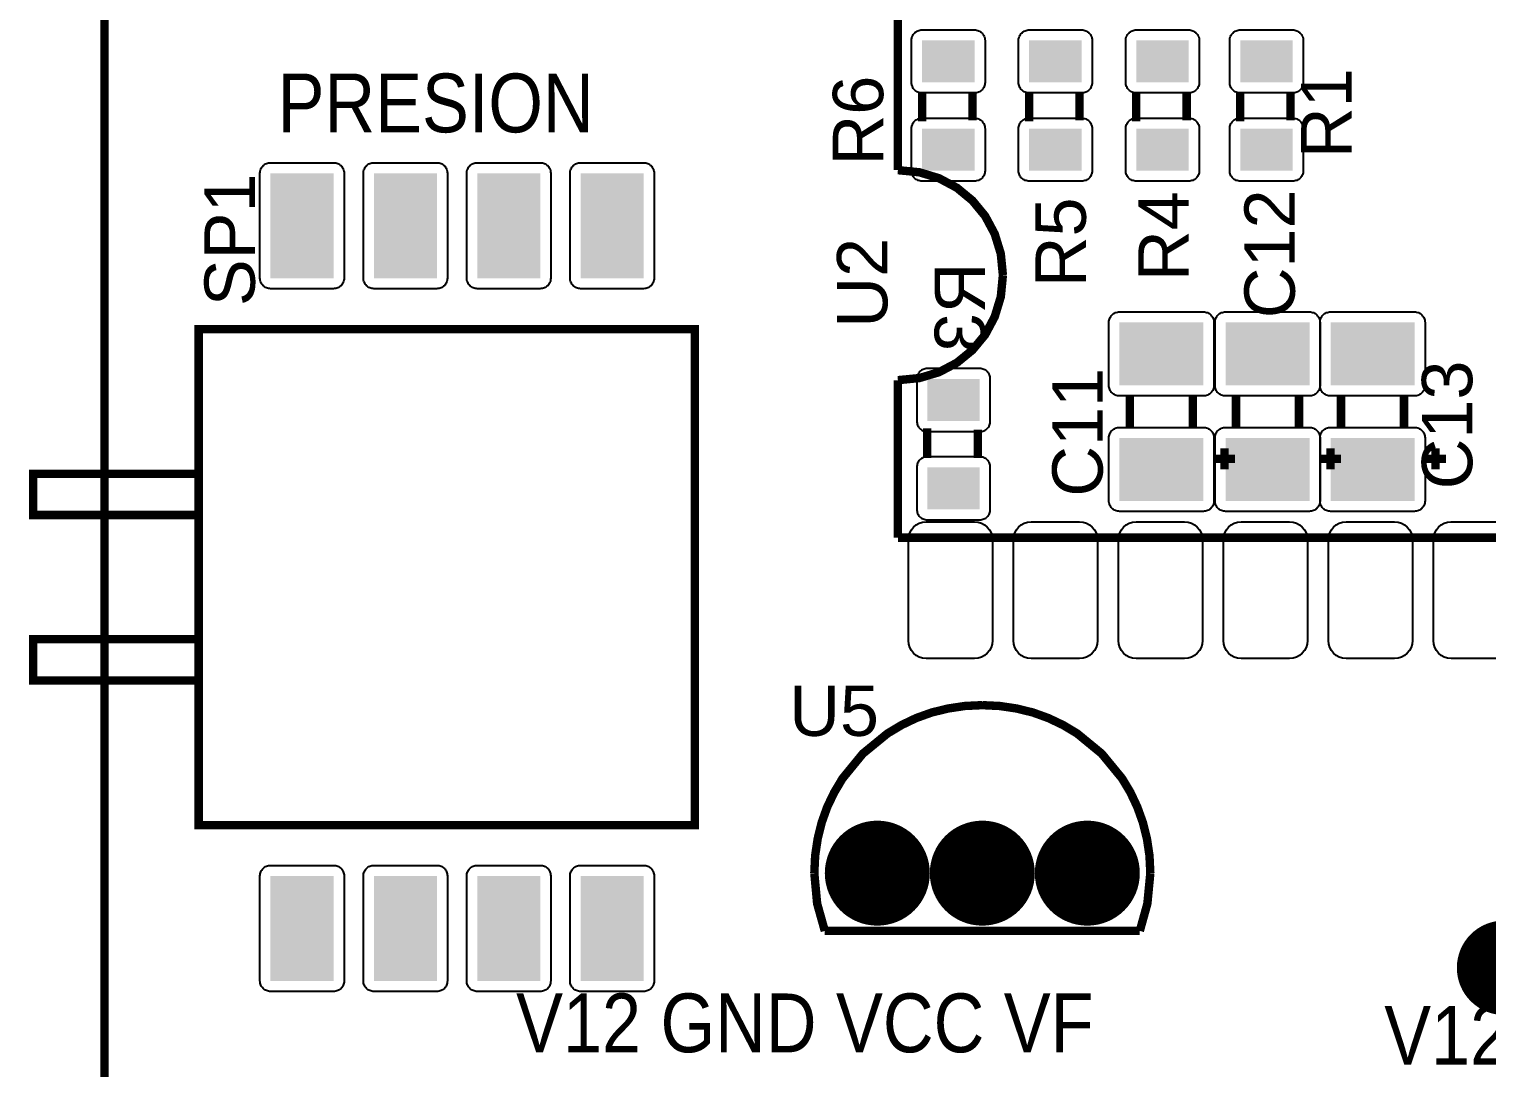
# Model space of a CAD drawing. Header units: inches. Extents: x 15 to 148, y 10 to 111.
# Drawn here: x 128.314 to 130.984, y 98.278 to 100.181 of the extents above; entities that cross this region are included whole.
import ezdxf

# ---------------------------------------------------------------- set-up
doc = ezdxf.new("R2010")
doc.units = ezdxf.units.IN
doc.header["$MEASUREMENT"] = 0
doc.layers.add('BLK_12AWG', color=7, linetype='Continuous')

# ---------------------------------------------------------------- blocks, each defined once
blk = doc.blocks.new('RPAD')
blk.add_trace([(-0.5, -0.5), (-0.5, 0.5), (0.5, -0.5), (0.5, 0.5)])
blk = doc.blocks.new('EPAD')
at = {"const_width": 0.5}
blk.add_lwpolyline([(-0.25, 0, 1), (0.25, 0, 1)], format="xyb", close=True, dxfattribs=at)
blk = doc.blocks.new('CEGHHMI')
at = {"const_width": 0.008}
for points in [[(116.8256, 102.1279), (124.6606, 102.1279), (124.6606, 106.2617), (116.8256, 106.2617), (116.8256, 102.1279)], [(116.8256, 102.1279), (124.6606, 102.1279), (124.6606, 106.2617), (116.8256, 106.2617), (116.8256, 102.1279)], [(116.8256, 102.1279), (124.6606, 102.1279), (124.6606, 106.2617), (116.8256, 106.2617), (116.8256, 102.1279)], [(117.5811, 103.653), (117.5811, 103.803)], [(117.5811, 103.653), (117.5811, 103.803)], [(117.5811, 103.653), (117.5811, 103.803)], [(117.6041, 103.7275), (117.6041, 103.6995)], [(117.6041, 103.7275), (117.6041, 103.6995)], [(117.6041, 103.7275), (117.6041, 103.6995)], [(117.6521, 103.7275), (117.6521, 103.7005)], [(117.6521, 103.7275), (117.6521, 103.7005)], [(117.6521, 103.7275), (117.6521, 103.7005)], [(117.7061, 103.7275), (117.7061, 103.6995)], [(117.7061, 103.7275), (117.7061, 103.6995)], [(117.7061, 103.7275), (117.7061, 103.6995)], [(117.7541, 103.7275), (117.7541, 103.7005)], [(117.7541, 103.7275), (117.7541, 103.7005)], [(117.7541, 103.7275), (117.7541, 103.7005)], [(117.8081, 103.7275), (117.8081, 103.6995)], [(117.8081, 103.7275), (117.8081, 103.6995)], [(117.8081, 103.7275), (117.8081, 103.6995)], [(117.8561, 103.7275), (117.8561, 103.7005)], [(117.8561, 103.7275), (117.8561, 103.7005)], [(117.8561, 103.7275), (117.8561, 103.7005)], [(117.9071, 103.7275), (117.9071, 103.6995)], [(117.9071, 103.7275), (117.9071, 103.6995)], [(117.9071, 103.7275), (117.9071, 103.6995)], [(117.9551, 103.7275), (117.9551, 103.7005)], [(117.9551, 103.7275), (117.9551, 103.7005)], [(117.9551, 103.7275), (117.9551, 103.7005)], [(117.6811, 103.553), (117.6791, 103.5734), (117.6733, 103.5923), (117.6642, 103.6093), (117.6521, 103.624), (117.6373, 103.6362), (117.6203, 103.6453), (117.6015, 103.651), (117.5811, 103.653)], [(117.6811, 103.553), (117.6791, 103.5734), (117.6733, 103.5923), (117.6642, 103.6093), (117.6521, 103.624), (117.6373, 103.6362), (117.6203, 103.6453), (117.6015, 103.651), (117.5811, 103.653)], [(117.6811, 103.553), (117.6791, 103.5734), (117.6733, 103.5923), (117.6642, 103.6093), (117.6521, 103.624), (117.6373, 103.6362), (117.6203, 103.6453), (117.6015, 103.651), (117.5811, 103.653)], [(117.6811, 103.553), (117.6791, 103.5324), (117.6733, 103.5134), (117.6642, 103.4963), (117.6521, 103.4817), (117.6373, 103.4696), (117.6203, 103.4606), (117.6015, 103.455), (117.5811, 103.453)], [(117.6811, 103.553), (117.6791, 103.5324), (117.6733, 103.5134), (117.6642, 103.4963), (117.6521, 103.4817), (117.6373, 103.4696), (117.6203, 103.4606), (117.6015, 103.455), (117.5811, 103.453)], [(117.6811, 103.553), (117.6791, 103.5324), (117.6733, 103.5134), (117.6642, 103.4963), (117.6521, 103.4817), (117.6373, 103.4696), (117.6203, 103.4606), (117.6015, 103.455), (117.5811, 103.453)], [(116.9152, 103.0293), (117.3877, 103.0293), (117.3877, 103.5017), (116.9152, 103.5017), (116.9152, 103.0293)], [(116.9152, 103.0293), (117.3877, 103.0293), (117.3877, 103.5017), (116.9152, 103.5017), (116.9152, 103.0293)], [(116.9152, 103.0293), (117.3877, 103.0293), (117.3877, 103.5017), (116.9152, 103.5017), (116.9152, 103.0293)], [(117.5811, 103.303), (117.5811, 103.453)], [(117.5811, 103.303), (117.5811, 103.453)], [(117.5811, 103.303), (117.5811, 103.453)], [(117.8021, 103.438), (117.8021, 103.408)], [(117.8021, 103.438), (117.8021, 103.408)], [(117.8021, 103.438), (117.8021, 103.408)], [(117.8621, 103.438), (117.8621, 103.408)], [(117.8621, 103.438), (117.8621, 103.408)], [(117.8621, 103.438), (117.8621, 103.408)], [(117.9031, 103.438), (117.9031, 103.408)], [(117.9031, 103.438), (117.9031, 103.408)], [(117.9031, 103.438), (117.9031, 103.408)], [(117.9631, 103.438), (117.9631, 103.408)], [(117.9631, 103.438), (117.9631, 103.408)], [(117.9631, 103.438), (117.9631, 103.408)], [(118.0031, 103.438), (118.0031, 103.408)], [(118.0031, 103.438), (118.0031, 103.408)], [(118.0031, 103.438), (118.0031, 103.408)], [(118.0631, 103.438), (118.0631, 103.408)], [(118.0631, 103.438), (118.0631, 103.408)], [(118.0631, 103.438), (118.0631, 103.408)], [(117.6091, 103.379), (117.6091, 103.407)], [(117.6091, 103.379), (117.6091, 103.407)], [(117.6091, 103.379), (117.6091, 103.407)], [(117.6571, 103.379), (117.6571, 103.406)], [(117.6571, 103.379), (117.6571, 103.406)], [(117.6571, 103.379), (117.6571, 103.406)], [(117.9021, 103.378), (117.8821, 103.378)], [(117.9021, 103.378), (117.8821, 103.378)], [(117.9021, 103.378), (117.8821, 103.378)], [(117.8921, 103.388), (117.8921, 103.368)], [(117.8921, 103.388), (117.8921, 103.368)], [(117.8921, 103.388), (117.8921, 103.368)], [(118.0031, 103.378), (117.9831, 103.378)], [(118.0031, 103.378), (117.9831, 103.378)], [(118.0031, 103.378), (117.9831, 103.378)], [(117.9931, 103.388), (117.9931, 103.368)], [(117.9931, 103.388), (117.9931, 103.368)], [(117.9931, 103.388), (117.9931, 103.368)], [(118.1031, 103.378), (118.0831, 103.378)], [(118.1031, 103.378), (118.0831, 103.378)], [(118.1031, 103.378), (118.0831, 103.378)], [(118.0931, 103.388), (118.0931, 103.368)], [(118.0931, 103.388), (118.0931, 103.368)], [(118.0931, 103.388), (118.0931, 103.368)], [(116.7577, 103.3246), (116.9152, 103.3246), (116.9152, 103.3639), (116.7577, 103.3639), (116.7577, 103.3246)], [(116.7577, 103.3246), (116.9152, 103.3246), (116.9152, 103.3639), (116.7577, 103.3639), (116.7577, 103.3246)], [(116.7577, 103.3246), (116.9152, 103.3246), (116.9152, 103.3639), (116.7577, 103.3639), (116.7577, 103.3246)], [(117.5811, 103.303), (119.5811, 103.303)], [(117.5811, 103.303), (119.5811, 103.303)], [(117.5811, 103.303), (119.5811, 103.303)], [(116.7577, 103.1671), (116.9152, 103.1671), (116.9152, 103.2064), (116.7577, 103.2064), (116.7577, 103.1671)], [(116.7577, 103.1671), (116.9152, 103.1671), (116.9152, 103.2064), (116.7577, 103.2064), (116.7577, 103.1671)], [(116.7577, 103.1671), (116.9152, 103.1671), (116.9152, 103.2064), (116.7577, 103.2064), (116.7577, 103.1671)], [(117.5015, 102.9835), (117.5023, 103.0002), (117.5047, 103.0162), (117.5085, 103.0317), (117.5138, 103.0465), (117.5205, 103.0605), (117.5284, 103.0737), (117.5477, 103.0973), (117.5713, 103.1166), (117.5845, 103.1245), (117.5985, 103.1312), (117.6133, 103.1365), (117.6288, 103.1403), (117.6448, 103.1427), (117.6615, 103.1435)], [(117.5015, 102.9835), (117.5023, 103.0002), (117.5047, 103.0162), (117.5085, 103.0317), (117.5138, 103.0465), (117.5205, 103.0605), (117.5284, 103.0737), (117.5477, 103.0973), (117.5713, 103.1166), (117.5845, 103.1245), (117.5985, 103.1312), (117.6133, 103.1365), (117.6288, 103.1403), (117.6448, 103.1427), (117.6615, 103.1435)], [(117.5015, 102.9835), (117.5023, 103.0002), (117.5047, 103.0162), (117.5085, 103.0317), (117.5138, 103.0465), (117.5205, 103.0605), (117.5284, 103.0737), (117.5477, 103.0973), (117.5713, 103.1166), (117.5845, 103.1245), (117.5985, 103.1312), (117.6133, 103.1365), (117.6288, 103.1403), (117.6448, 103.1427), (117.6615, 103.1435)], [(117.8215, 102.9835), (117.8207, 103.0002), (117.8183, 103.0162), (117.8144, 103.0317), (117.8091, 103.0465), (117.8025, 103.0605), (117.7946, 103.0737), (117.7752, 103.0973), (117.7517, 103.1166), (117.7385, 103.1245), (117.7244, 103.1312), (117.7097, 103.1365), (117.6942, 103.1403), (117.6781, 103.1427), (117.6615, 103.1435)], [(117.8215, 102.9835), (117.8207, 103.0002), (117.8183, 103.0162), (117.8144, 103.0317), (117.8091, 103.0465), (117.8025, 103.0605), (117.7946, 103.0737), (117.7752, 103.0973), (117.7517, 103.1166), (117.7385, 103.1245), (117.7244, 103.1312), (117.7097, 103.1365), (117.6942, 103.1403), (117.6781, 103.1427), (117.6615, 103.1435)], [(117.8215, 102.9835), (117.8207, 103.0002), (117.8183, 103.0162), (117.8144, 103.0317), (117.8091, 103.0465), (117.8025, 103.0605), (117.7946, 103.0737), (117.7752, 103.0973), (117.7517, 103.1166), (117.7385, 103.1245), (117.7244, 103.1312), (117.7097, 103.1365), (117.6942, 103.1403), (117.6781, 103.1427), (117.6615, 103.1435)], [(117.5015, 102.9835), (117.5042, 102.9545), (117.5115, 102.9285)], [(117.5015, 102.9835), (117.5042, 102.9545), (117.5115, 102.9285)], [(117.5015, 102.9835), (117.5042, 102.9545), (117.5115, 102.9285)], [(117.8215, 102.9835), (117.8187, 102.9545), (117.8115, 102.9285)], [(117.8215, 102.9835), (117.8187, 102.9545), (117.8115, 102.9285)], [(117.8215, 102.9835), (117.8187, 102.9545), (117.8115, 102.9285)], [(117.5115, 102.9285), (117.8115, 102.9285)], [(117.5115, 102.9285), (117.8115, 102.9285)], [(117.5115, 102.9285), (117.8115, 102.9285)]]:
    blk.add_lwpolyline(points, dxfattribs=at)
for points in [[(117.6641, 103.7765), (117.6641, 103.7365), (117.664, 103.7355), (117.6639, 103.7345), (117.6637, 103.7335), (117.6633, 103.7326), (117.6629, 103.7317), (117.6624, 103.7309), (117.6618, 103.7301), (117.6612, 103.7294), (117.6605, 103.7288), (117.6597, 103.7282), (117.6589, 103.7277), (117.658, 103.7273), (117.6571, 103.727), (117.6561, 103.7267), (117.6551, 103.7266), (117.6541, 103.7265), (117.6041, 103.7265), (117.6031, 103.7266), (117.6021, 103.7267), (117.6011, 103.727), (117.6002, 103.7273), (117.5993, 103.7277), (117.5985, 103.7282), (117.5977, 103.7288), (117.597, 103.7294), (117.5963, 103.7301), (117.5958, 103.7309), (117.5953, 103.7317), (117.5949, 103.7326), (117.5945, 103.7335), (117.5943, 103.7345), (117.5941, 103.7355), (117.5941, 103.7365), (117.5941, 103.7765), (117.5941, 103.7776), (117.5943, 103.7786), (117.5945, 103.7795), (117.5949, 103.7805), (117.5953, 103.7813), (117.5958, 103.7822), (117.5963, 103.7829), (117.597, 103.7836), (117.5977, 103.7843), (117.5985, 103.7849), (117.5993, 103.7853), (117.6002, 103.7858), (117.6011, 103.7861), (117.6021, 103.7863), (117.6031, 103.7865), (117.6041, 103.7865), (117.6541, 103.7865), (117.6551, 103.7865), (117.6561, 103.7863), (117.6571, 103.7861), (117.658, 103.7858), (117.6589, 103.7853), (117.6597, 103.7849), (117.6605, 103.7843), (117.6612, 103.7836), (117.6618, 103.7829), (117.6624, 103.7822), (117.6629, 103.7813), (117.6633, 103.7805), (117.6637, 103.7795), (117.6639, 103.7786), (117.664, 103.7776), (117.6641, 103.7765)], [(117.7661, 103.7765), (117.7661, 103.7365), (117.766, 103.7355), (117.7659, 103.7345), (117.7657, 103.7335), (117.7653, 103.7326), (117.7649, 103.7317), (117.7644, 103.7309), (117.7638, 103.7301), (117.7632, 103.7294), (117.7625, 103.7288), (117.7617, 103.7282), (117.7609, 103.7277), (117.76, 103.7273), (117.7591, 103.727), (117.7581, 103.7267), (117.7571, 103.7266), (117.7561, 103.7265), (117.7061, 103.7265), (117.7051, 103.7266), (117.7041, 103.7267), (117.7031, 103.727), (117.7022, 103.7273), (117.7013, 103.7277), (117.7005, 103.7282), (117.6997, 103.7288), (117.699, 103.7294), (117.6983, 103.7301), (117.6978, 103.7309), (117.6973, 103.7317), (117.6969, 103.7326), (117.6965, 103.7335), (117.6963, 103.7345), (117.6961, 103.7355), (117.6961, 103.7365), (117.6961, 103.7765), (117.6961, 103.7776), (117.6963, 103.7786), (117.6965, 103.7795), (117.6969, 103.7805), (117.6973, 103.7813), (117.6978, 103.7822), (117.6983, 103.7829), (117.699, 103.7836), (117.6997, 103.7843), (117.7005, 103.7849), (117.7013, 103.7853), (117.7022, 103.7858), (117.7031, 103.7861), (117.7041, 103.7863), (117.7051, 103.7865), (117.7061, 103.7865), (117.7561, 103.7865), (117.7571, 103.7865), (117.7581, 103.7863), (117.7591, 103.7861), (117.76, 103.7858), (117.7609, 103.7853), (117.7617, 103.7849), (117.7625, 103.7843), (117.7632, 103.7836), (117.7638, 103.7829), (117.7644, 103.7822), (117.7649, 103.7813), (117.7653, 103.7805), (117.7657, 103.7795), (117.7659, 103.7786), (117.766, 103.7776), (117.7661, 103.7765)], [(117.8681, 103.7765), (117.8681, 103.7365), (117.868, 103.7355), (117.8679, 103.7345), (117.8677, 103.7335), (117.8673, 103.7326), (117.8669, 103.7317), (117.8664, 103.7309), (117.8658, 103.7301), (117.8652, 103.7294), (117.8645, 103.7288), (117.8637, 103.7282), (117.8629, 103.7277), (117.862, 103.7273), (117.8611, 103.727), (117.8601, 103.7267), (117.8591, 103.7266), (117.8581, 103.7265), (117.8081, 103.7265), (117.8071, 103.7266), (117.8061, 103.7267), (117.8051, 103.727), (117.8042, 103.7273), (117.8033, 103.7277), (117.8025, 103.7282), (117.8017, 103.7288), (117.801, 103.7294), (117.8003, 103.7301), (117.7998, 103.7309), (117.7993, 103.7317), (117.7989, 103.7326), (117.7985, 103.7335), (117.7983, 103.7345), (117.7981, 103.7355), (117.7981, 103.7365), (117.7981, 103.7765), (117.7981, 103.7776), (117.7983, 103.7786), (117.7985, 103.7795), (117.7989, 103.7805), (117.7993, 103.7813), (117.7998, 103.7822), (117.8003, 103.7829), (117.801, 103.7836), (117.8017, 103.7843), (117.8025, 103.7849), (117.8033, 103.7853), (117.8042, 103.7858), (117.8051, 103.7861), (117.8061, 103.7863), (117.8071, 103.7865), (117.8081, 103.7865), (117.8581, 103.7865), (117.8591, 103.7865), (117.8601, 103.7863), (117.8611, 103.7861), (117.862, 103.7858), (117.8629, 103.7853), (117.8637, 103.7849), (117.8645, 103.7843), (117.8652, 103.7836), (117.8658, 103.7829), (117.8664, 103.7822), (117.8669, 103.7813), (117.8673, 103.7805), (117.8677, 103.7795), (117.8679, 103.7786), (117.868, 103.7776), (117.8681, 103.7765)], [(117.9671, 103.7765), (117.9671, 103.7365), (117.967, 103.7355), (117.9669, 103.7345), (117.9667, 103.7335), (117.9663, 103.7326), (117.9659, 103.7317), (117.9654, 103.7309), (117.9648, 103.7301), (117.9642, 103.7294), (117.9635, 103.7288), (117.9627, 103.7282), (117.9619, 103.7277), (117.961, 103.7273), (117.9601, 103.727), (117.9591, 103.7267), (117.9581, 103.7266), (117.9571, 103.7265), (117.9071, 103.7265), (117.9061, 103.7266), (117.9051, 103.7267), (117.9041, 103.727), (117.9032, 103.7273), (117.9023, 103.7277), (117.9015, 103.7282), (117.9007, 103.7288), (117.9, 103.7294), (117.8993, 103.7301), (117.8988, 103.7309), (117.8983, 103.7317), (117.8979, 103.7326), (117.8975, 103.7335), (117.8973, 103.7345), (117.8971, 103.7355), (117.8971, 103.7365), (117.8971, 103.7765), (117.8971, 103.7776), (117.8973, 103.7786), (117.8975, 103.7795), (117.8979, 103.7805), (117.8983, 103.7813), (117.8988, 103.7822), (117.8993, 103.7829), (117.9, 103.7836), (117.9007, 103.7843), (117.9015, 103.7849), (117.9023, 103.7853), (117.9032, 103.7858), (117.9041, 103.7861), (117.9051, 103.7863), (117.9061, 103.7865), (117.9071, 103.7865), (117.9571, 103.7865), (117.9581, 103.7865), (117.9591, 103.7863), (117.9601, 103.7861), (117.961, 103.7858), (117.9619, 103.7853), (117.9627, 103.7849), (117.9635, 103.7843), (117.9642, 103.7836), (117.9648, 103.7829), (117.9654, 103.7822), (117.9659, 103.7813), (117.9663, 103.7805), (117.9667, 103.7795), (117.9669, 103.7786), (117.967, 103.7776), (117.9671, 103.7765)], [(117.6641, 103.6925), (117.6641, 103.6525), (117.664, 103.6515), (117.6639, 103.6505), (117.6637, 103.6495), (117.6633, 103.6486), (117.6629, 103.6477), (117.6624, 103.6469), (117.6618, 103.6461), (117.6612, 103.6454), (117.6605, 103.6448), (117.6597, 103.6442), (117.6589, 103.6437), (117.658, 103.6433), (117.6571, 103.643), (117.6561, 103.6427), (117.6551, 103.6426), (117.6541, 103.6425), (117.6041, 103.6425), (117.6031, 103.6426), (117.6021, 103.6427), (117.6011, 103.643), (117.6002, 103.6433), (117.5993, 103.6437), (117.5985, 103.6442), (117.5977, 103.6448), (117.597, 103.6454), (117.5963, 103.6461), (117.5958, 103.6469), (117.5953, 103.6477), (117.5949, 103.6486), (117.5945, 103.6495), (117.5943, 103.6505), (117.5941, 103.6515), (117.5941, 103.6525), (117.5941, 103.6925), (117.5941, 103.6936), (117.5943, 103.6946), (117.5945, 103.6955), (117.5949, 103.6965), (117.5953, 103.6973), (117.5958, 103.6982), (117.5963, 103.6989), (117.597, 103.6996), (117.5977, 103.7003), (117.5985, 103.7009), (117.5993, 103.7013), (117.6002, 103.7018), (117.6011, 103.7021), (117.6021, 103.7023), (117.6031, 103.7025), (117.6041, 103.7025), (117.6541, 103.7025), (117.6551, 103.7025), (117.6561, 103.7023), (117.6571, 103.7021), (117.658, 103.7018), (117.6589, 103.7013), (117.6597, 103.7009), (117.6605, 103.7003), (117.6612, 103.6996), (117.6618, 103.6989), (117.6624, 103.6982), (117.6629, 103.6973), (117.6633, 103.6965), (117.6637, 103.6955), (117.6639, 103.6946), (117.664, 103.6936), (117.6641, 103.6925)], [(117.7661, 103.6925), (117.7661, 103.6525), (117.766, 103.6515), (117.7659, 103.6505), (117.7657, 103.6495), (117.7653, 103.6486), (117.7649, 103.6477), (117.7644, 103.6469), (117.7638, 103.6461), (117.7632, 103.6454), (117.7625, 103.6448), (117.7617, 103.6442), (117.7609, 103.6437), (117.76, 103.6433), (117.7591, 103.643), (117.7581, 103.6427), (117.7571, 103.6426), (117.7561, 103.6425), (117.7061, 103.6425), (117.7051, 103.6426), (117.7041, 103.6427), (117.7031, 103.643), (117.7022, 103.6433), (117.7013, 103.6437), (117.7005, 103.6442), (117.6997, 103.6448), (117.699, 103.6454), (117.6983, 103.6461), (117.6978, 103.6469), (117.6973, 103.6477), (117.6969, 103.6486), (117.6965, 103.6495), (117.6963, 103.6505), (117.6961, 103.6515), (117.6961, 103.6525), (117.6961, 103.6925), (117.6961, 103.6936), (117.6963, 103.6946), (117.6965, 103.6955), (117.6969, 103.6965), (117.6973, 103.6973), (117.6978, 103.6982), (117.6983, 103.6989), (117.699, 103.6996), (117.6997, 103.7003), (117.7005, 103.7009), (117.7013, 103.7013), (117.7022, 103.7018), (117.7031, 103.7021), (117.7041, 103.7023), (117.7051, 103.7025), (117.7061, 103.7025), (117.7561, 103.7025), (117.7571, 103.7025), (117.7581, 103.7023), (117.7591, 103.7021), (117.76, 103.7018), (117.7609, 103.7013), (117.7617, 103.7009), (117.7625, 103.7003), (117.7632, 103.6996), (117.7638, 103.6989), (117.7644, 103.6982), (117.7649, 103.6973), (117.7653, 103.6965), (117.7657, 103.6955), (117.7659, 103.6946), (117.766, 103.6936), (117.7661, 103.6925)], [(117.8681, 103.6925), (117.8681, 103.6525), (117.868, 103.6515), (117.8679, 103.6505), (117.8677, 103.6495), (117.8673, 103.6486), (117.8669, 103.6477), (117.8664, 103.6469), (117.8658, 103.6461), (117.8652, 103.6454), (117.8645, 103.6448), (117.8637, 103.6442), (117.8629, 103.6437), (117.862, 103.6433), (117.8611, 103.643), (117.8601, 103.6427), (117.8591, 103.6426), (117.8581, 103.6425), (117.8081, 103.6425), (117.8071, 103.6426), (117.8061, 103.6427), (117.8051, 103.643), (117.8042, 103.6433), (117.8033, 103.6437), (117.8025, 103.6442), (117.8017, 103.6448), (117.801, 103.6454), (117.8003, 103.6461), (117.7998, 103.6469), (117.7993, 103.6477), (117.7989, 103.6486), (117.7985, 103.6495), (117.7983, 103.6505), (117.7981, 103.6515), (117.7981, 103.6525), (117.7981, 103.6925), (117.7981, 103.6936), (117.7983, 103.6946), (117.7985, 103.6955), (117.7989, 103.6965), (117.7993, 103.6973), (117.7998, 103.6982), (117.8003, 103.6989), (117.801, 103.6996), (117.8017, 103.7003), (117.8025, 103.7009), (117.8033, 103.7013), (117.8042, 103.7018), (117.8051, 103.7021), (117.8061, 103.7023), (117.8071, 103.7025), (117.8081, 103.7025), (117.8581, 103.7025), (117.8591, 103.7025), (117.8601, 103.7023), (117.8611, 103.7021), (117.862, 103.7018), (117.8629, 103.7013), (117.8637, 103.7009), (117.8645, 103.7003), (117.8652, 103.6996), (117.8658, 103.6989), (117.8664, 103.6982), (117.8669, 103.6973), (117.8673, 103.6965), (117.8677, 103.6955), (117.8679, 103.6946), (117.868, 103.6936), (117.8681, 103.6925)], [(117.9671, 103.6925), (117.9671, 103.6525), (117.967, 103.6515), (117.9669, 103.6505), (117.9667, 103.6495), (117.9663, 103.6486), (117.9659, 103.6477), (117.9654, 103.6469), (117.9648, 103.6461), (117.9642, 103.6454), (117.9635, 103.6448), (117.9627, 103.6442), (117.9619, 103.6437), (117.961, 103.6433), (117.9601, 103.643), (117.9591, 103.6427), (117.9581, 103.6426), (117.9571, 103.6425), (117.9071, 103.6425), (117.9061, 103.6426), (117.9051, 103.6427), (117.9041, 103.643), (117.9032, 103.6433), (117.9023, 103.6437), (117.9015, 103.6442), (117.9007, 103.6448), (117.9, 103.6454), (117.8993, 103.6461), (117.8988, 103.6469), (117.8983, 103.6477), (117.8979, 103.6486), (117.8975, 103.6495), (117.8973, 103.6505), (117.8971, 103.6515), (117.8971, 103.6525), (117.8971, 103.6925), (117.8971, 103.6936), (117.8973, 103.6946), (117.8975, 103.6955), (117.8979, 103.6965), (117.8983, 103.6973), (117.8988, 103.6982), (117.8993, 103.6989), (117.9, 103.6996), (117.9007, 103.7003), (117.9015, 103.7009), (117.9023, 103.7013), (117.9032, 103.7018), (117.9041, 103.7021), (117.9051, 103.7023), (117.9061, 103.7025), (117.9071, 103.7025), (117.9571, 103.7025), (117.9581, 103.7025), (117.9591, 103.7023), (117.9601, 103.7021), (117.961, 103.7018), (117.9619, 103.7013), (117.9627, 103.7009), (117.9635, 103.7003), (117.9642, 103.6996), (117.9648, 103.6989), (117.9654, 103.6982), (117.9659, 103.6973), (117.9663, 103.6965), (117.9667, 103.6955), (117.9669, 103.6946), (117.967, 103.6936), (117.9671, 103.6925)], [(116.9836, 103.6601), (117.0436, 103.6601), (117.0447, 103.6601), (117.0457, 103.6599), (117.0467, 103.6597), (117.0476, 103.6594), (117.0485, 103.659), (117.0493, 103.6585), (117.0501, 103.6579), (117.0508, 103.6573), (117.0514, 103.6565), (117.052, 103.6558), (117.0525, 103.655), (117.0529, 103.6541), (117.0532, 103.6532), (117.0534, 103.6522), (117.0536, 103.6512), (117.0536, 103.6501), (117.0536, 103.5501), (117.0536, 103.5491), (117.0534, 103.5481), (117.0532, 103.5471), (117.0529, 103.5462), (117.0525, 103.5453), (117.052, 103.5445), (117.0514, 103.5437), (117.0508, 103.543), (117.0501, 103.5424), (117.0493, 103.5418), (117.0485, 103.5413), (117.0476, 103.5409), (117.0467, 103.5406), (117.0457, 103.5403), (117.0447, 103.5402), (117.0436, 103.5401), (116.9836, 103.5401), (116.9826, 103.5402), (116.9816, 103.5403), (116.9806, 103.5406), (116.9797, 103.5409), (116.9788, 103.5413), (116.978, 103.5418), (116.9772, 103.5424), (116.9765, 103.543), (116.9759, 103.5437), (116.9753, 103.5445), (116.9748, 103.5453), (116.9744, 103.5462), (116.9741, 103.5471), (116.9738, 103.5481), (116.9737, 103.5491), (116.9736, 103.5501), (116.9736, 103.6501), (116.9737, 103.6512), (116.9738, 103.6522), (116.9741, 103.6532), (116.9744, 103.6541), (116.9748, 103.655), (116.9753, 103.6558), (116.9759, 103.6565), (116.9765, 103.6573), (116.9772, 103.6579), (116.978, 103.6585), (116.9788, 103.659), (116.9797, 103.6594), (116.9806, 103.6597), (116.9816, 103.6599), (116.9826, 103.6601), (116.9836, 103.6601)], [(117.0821, 103.6601), (117.1421, 103.6601), (117.1431, 103.6601), (117.1441, 103.6599), (117.1451, 103.6597), (117.146, 103.6594), (117.1469, 103.659), (117.1477, 103.6585), (117.1485, 103.6579), (117.1492, 103.6573), (117.1498, 103.6565), (117.1504, 103.6558), (117.1509, 103.655), (117.1513, 103.6541), (117.1516, 103.6532), (117.1519, 103.6522), (117.152, 103.6512), (117.1521, 103.6501), (117.1521, 103.5501), (117.152, 103.5491), (117.1519, 103.5481), (117.1516, 103.5471), (117.1513, 103.5462), (117.1509, 103.5453), (117.1504, 103.5445), (117.1498, 103.5437), (117.1492, 103.543), (117.1485, 103.5424), (117.1477, 103.5418), (117.1469, 103.5413), (117.146, 103.5409), (117.1451, 103.5406), (117.1441, 103.5403), (117.1431, 103.5402), (117.1421, 103.5401), (117.0821, 103.5401), (117.081, 103.5402), (117.08, 103.5403), (117.0791, 103.5406), (117.0781, 103.5409), (117.0773, 103.5413), (117.0764, 103.5418), (117.0757, 103.5424), (117.075, 103.543), (117.0743, 103.5437), (117.0738, 103.5445), (117.0733, 103.5453), (117.0728, 103.5462), (117.0725, 103.5471), (117.0723, 103.5481), (117.0721, 103.5491), (117.0721, 103.5501), (117.0721, 103.6501), (117.0721, 103.6512), (117.0723, 103.6522), (117.0725, 103.6532), (117.0728, 103.6541), (117.0733, 103.655), (117.0738, 103.6558), (117.0743, 103.6565), (117.075, 103.6573), (117.0757, 103.6579), (117.0764, 103.6585), (117.0773, 103.659), (117.0781, 103.6594), (117.0791, 103.6597), (117.08, 103.6599), (117.081, 103.6601), (117.0821, 103.6601)], [(117.1805, 103.6601), (117.2405, 103.6601), (117.2415, 103.6601), (117.2425, 103.6599), (117.2435, 103.6597), (117.2444, 103.6594), (117.2453, 103.659), (117.2461, 103.6585), (117.2469, 103.6579), (117.2476, 103.6573), (117.2482, 103.6565), (117.2488, 103.6558), (117.2493, 103.655), (117.2497, 103.6541), (117.2501, 103.6532), (117.2503, 103.6522), (117.2504, 103.6512), (117.2505, 103.6501), (117.2505, 103.5501), (117.2504, 103.5491), (117.2503, 103.5481), (117.2501, 103.5471), (117.2497, 103.5462), (117.2493, 103.5453), (117.2488, 103.5445), (117.2482, 103.5437), (117.2476, 103.543), (117.2469, 103.5424), (117.2461, 103.5418), (117.2453, 103.5413), (117.2444, 103.5409), (117.2435, 103.5406), (117.2425, 103.5403), (117.2415, 103.5402), (117.2405, 103.5401), (117.1805, 103.5401), (117.1795, 103.5402), (117.1785, 103.5403), (117.1775, 103.5406), (117.1766, 103.5409), (117.1757, 103.5413), (117.1749, 103.5418), (117.1741, 103.5424), (117.1734, 103.543), (117.1727, 103.5437), (117.1722, 103.5445), (117.1717, 103.5453), (117.1713, 103.5462), (117.1709, 103.5471), (117.1707, 103.5481), (117.1705, 103.5491), (117.1705, 103.5501), (117.1705, 103.6501), (117.1705, 103.6512), (117.1707, 103.6522), (117.1709, 103.6532), (117.1713, 103.6541), (117.1717, 103.655), (117.1722, 103.6558), (117.1727, 103.6565), (117.1734, 103.6573), (117.1741, 103.6579), (117.1749, 103.6585), (117.1757, 103.659), (117.1766, 103.6594), (117.1775, 103.6597), (117.1785, 103.6599), (117.1795, 103.6601), (117.1805, 103.6601)], [(117.2789, 103.6601), (117.3389, 103.6601), (117.34, 103.6601), (117.341, 103.6599), (117.3419, 103.6597), (117.3429, 103.6594), (117.3437, 103.659), (117.3446, 103.6585), (117.3453, 103.6579), (117.346, 103.6573), (117.3467, 103.6565), (117.3472, 103.6558), (117.3477, 103.655), (117.3482, 103.6541), (117.3485, 103.6532), (117.3487, 103.6522), (117.3489, 103.6512), (117.3489, 103.6501), (117.3489, 103.5501), (117.3489, 103.5491), (117.3487, 103.5481), (117.3485, 103.5471), (117.3482, 103.5462), (117.3477, 103.5453), (117.3472, 103.5445), (117.3467, 103.5437), (117.346, 103.543), (117.3453, 103.5424), (117.3446, 103.5418), (117.3437, 103.5413), (117.3429, 103.5409), (117.3419, 103.5406), (117.341, 103.5403), (117.34, 103.5402), (117.3389, 103.5401), (117.2789, 103.5401), (117.2779, 103.5402), (117.2769, 103.5403), (117.2759, 103.5406), (117.275, 103.5409), (117.2741, 103.5413), (117.2733, 103.5418), (117.2725, 103.5424), (117.2718, 103.543), (117.2712, 103.5437), (117.2706, 103.5445), (117.2701, 103.5453), (117.2697, 103.5462), (117.2694, 103.5471), (117.2691, 103.5481), (117.269, 103.5491), (117.2689, 103.5501), (117.2689, 103.6501), (117.269, 103.6512), (117.2691, 103.6522), (117.2694, 103.6532), (117.2697, 103.6541), (117.2701, 103.655), (117.2706, 103.6558), (117.2712, 103.6565), (117.2718, 103.6573), (117.2725, 103.6579), (117.2733, 103.6585), (117.2741, 103.659), (117.275, 103.6594), (117.2759, 103.6597), (117.2769, 103.6599), (117.2779, 103.6601), (117.2789, 103.6601)], [(117.8821, 103.508), (117.8821, 103.448), (117.882, 103.447), (117.8819, 103.446), (117.8817, 103.445), (117.8813, 103.4441), (117.8809, 103.4432), (117.8804, 103.4424), (117.8798, 103.4416), (117.8792, 103.4409), (117.8785, 103.4403), (117.8777, 103.4397), (117.8769, 103.4392), (117.876, 103.4388), (117.8751, 103.4385), (117.8741, 103.4382), (117.8731, 103.4381), (117.8721, 103.438), (117.7921, 103.438), (117.7911, 103.4381), (117.7901, 103.4382), (117.7891, 103.4385), (117.7882, 103.4388), (117.7873, 103.4392), (117.7865, 103.4397), (117.7857, 103.4403), (117.785, 103.4409), (117.7843, 103.4416), (117.7838, 103.4424), (117.7833, 103.4432), (117.7829, 103.4441), (117.7825, 103.445), (117.7823, 103.446), (117.7821, 103.447), (117.7821, 103.448), (117.7821, 103.508), (117.7821, 103.5091), (117.7823, 103.5101), (117.7825, 103.511), (117.7829, 103.512), (117.7833, 103.5128), (117.7838, 103.5137), (117.7843, 103.5144), (117.785, 103.5151), (117.7857, 103.5158), (117.7865, 103.5164), (117.7873, 103.5168), (117.7882, 103.5173), (117.7891, 103.5176), (117.7901, 103.5178), (117.7911, 103.518), (117.7921, 103.518), (117.8721, 103.518), (117.8731, 103.518), (117.8741, 103.5178), (117.8751, 103.5176), (117.876, 103.5173), (117.8769, 103.5168), (117.8777, 103.5164), (117.8785, 103.5158), (117.8792, 103.5151), (117.8798, 103.5144), (117.8804, 103.5137), (117.8809, 103.5128), (117.8813, 103.512), (117.8817, 103.511), (117.8819, 103.5101), (117.882, 103.5091), (117.8821, 103.508)], [(117.9831, 103.508), (117.9831, 103.448), (117.983, 103.447), (117.9829, 103.446), (117.9827, 103.445), (117.9823, 103.4441), (117.9819, 103.4432), (117.9814, 103.4424), (117.9808, 103.4416), (117.9802, 103.4409), (117.9795, 103.4403), (117.9787, 103.4397), (117.9779, 103.4392), (117.977, 103.4388), (117.9761, 103.4385), (117.9751, 103.4382), (117.9741, 103.4381), (117.9731, 103.438), (117.8931, 103.438), (117.8921, 103.4381), (117.8911, 103.4382), (117.8901, 103.4385), (117.8892, 103.4388), (117.8883, 103.4392), (117.8875, 103.4397), (117.8867, 103.4403), (117.886, 103.4409), (117.8853, 103.4416), (117.8848, 103.4424), (117.8843, 103.4432), (117.8839, 103.4441), (117.8835, 103.445), (117.8833, 103.446), (117.8831, 103.447), (117.8831, 103.448), (117.8831, 103.508), (117.8831, 103.5091), (117.8833, 103.5101), (117.8835, 103.511), (117.8839, 103.512), (117.8843, 103.5128), (117.8848, 103.5137), (117.8853, 103.5144), (117.886, 103.5151), (117.8867, 103.5158), (117.8875, 103.5164), (117.8883, 103.5168), (117.8892, 103.5173), (117.8901, 103.5176), (117.8911, 103.5178), (117.8921, 103.518), (117.8931, 103.518), (117.9731, 103.518), (117.9741, 103.518), (117.9751, 103.5178), (117.9761, 103.5176), (117.977, 103.5173), (117.9779, 103.5168), (117.9787, 103.5164), (117.9795, 103.5158), (117.9802, 103.5151), (117.9808, 103.5144), (117.9814, 103.5137), (117.9819, 103.5128), (117.9823, 103.512), (117.9827, 103.511), (117.9829, 103.5101), (117.983, 103.5091), (117.9831, 103.508)], [(118.0831, 103.508), (118.0831, 103.448), (118.083, 103.447), (118.0829, 103.446), (118.0827, 103.445), (118.0823, 103.4441), (118.0819, 103.4432), (118.0814, 103.4424), (118.0808, 103.4416), (118.0802, 103.4409), (118.0795, 103.4403), (118.0787, 103.4397), (118.0779, 103.4392), (118.077, 103.4388), (118.0761, 103.4385), (118.0751, 103.4382), (118.0741, 103.4381), (118.0731, 103.438), (117.9931, 103.438), (117.9921, 103.4381), (117.9911, 103.4382), (117.9901, 103.4385), (117.9892, 103.4388), (117.9883, 103.4392), (117.9875, 103.4397), (117.9867, 103.4403), (117.986, 103.4409), (117.9853, 103.4416), (117.9848, 103.4424), (117.9843, 103.4432), (117.9839, 103.4441), (117.9835, 103.445), (117.9833, 103.446), (117.9831, 103.447), (117.9831, 103.448), (117.9831, 103.508), (117.9831, 103.5091), (117.9833, 103.5101), (117.9835, 103.511), (117.9839, 103.512), (117.9843, 103.5128), (117.9848, 103.5137), (117.9853, 103.5144), (117.986, 103.5151), (117.9867, 103.5158), (117.9875, 103.5164), (117.9883, 103.5168), (117.9892, 103.5173), (117.9901, 103.5176), (117.9911, 103.5178), (117.9921, 103.518), (117.9931, 103.518), (118.0731, 103.518), (118.0741, 103.518), (118.0751, 103.5178), (118.0761, 103.5176), (118.077, 103.5173), (118.0779, 103.5168), (118.0787, 103.5164), (118.0795, 103.5158), (118.0802, 103.5151), (118.0808, 103.5144), (118.0814, 103.5137), (118.0819, 103.5128), (118.0823, 103.512), (118.0827, 103.511), (118.0829, 103.5101), (118.083, 103.5091), (118.0831, 103.508)], [(117.6691, 103.414), (117.6691, 103.454), (117.669, 103.4551), (117.6689, 103.4561), (117.6687, 103.457), (117.6683, 103.458), (117.6679, 103.4588), (117.6674, 103.4597), (117.6668, 103.4604), (117.6662, 103.4611), (117.6655, 103.4618), (117.6647, 103.4624), (117.6639, 103.4628), (117.663, 103.4633), (117.6621, 103.4636), (117.6611, 103.4638), (117.6601, 103.464), (117.6591, 103.464), (117.6091, 103.464), (117.6081, 103.464), (117.6071, 103.4638), (117.6061, 103.4636), (117.6052, 103.4633), (117.6043, 103.4628), (117.6035, 103.4624), (117.6027, 103.4618), (117.602, 103.4611), (117.6013, 103.4604), (117.6008, 103.4597), (117.6003, 103.4588), (117.5999, 103.458), (117.5995, 103.457), (117.5993, 103.4561), (117.5991, 103.4551), (117.5991, 103.454), (117.5991, 103.414), (117.5991, 103.413), (117.5993, 103.412), (117.5995, 103.411), (117.5999, 103.4101), (117.6003, 103.4092), (117.6008, 103.4084), (117.6013, 103.4076), (117.602, 103.4069), (117.6027, 103.4063), (117.6035, 103.4057), (117.6043, 103.4052), (117.6052, 103.4048), (117.6061, 103.4045), (117.6071, 103.4042), (117.6081, 103.4041), (117.6091, 103.404), (117.6591, 103.404), (117.6601, 103.4041), (117.6611, 103.4042), (117.6621, 103.4045), (117.663, 103.4048), (117.6639, 103.4052), (117.6647, 103.4057), (117.6655, 103.4063), (117.6662, 103.4069), (117.6668, 103.4076), (117.6674, 103.4084), (117.6679, 103.4092), (117.6683, 103.4101), (117.6687, 103.411), (117.6689, 103.412), (117.669, 103.413), (117.6691, 103.414)], [(117.8821, 103.398), (117.8821, 103.338), (117.882, 103.337), (117.8819, 103.336), (117.8817, 103.335), (117.8813, 103.3341), (117.8809, 103.3332), (117.8804, 103.3324), (117.8798, 103.3316), (117.8792, 103.3309), (117.8785, 103.3303), (117.8777, 103.3297), (117.8769, 103.3292), (117.876, 103.3288), (117.8751, 103.3285), (117.8741, 103.3282), (117.8731, 103.3281), (117.8721, 103.328), (117.7921, 103.328), (117.7911, 103.3281), (117.7901, 103.3282), (117.7891, 103.3285), (117.7882, 103.3288), (117.7873, 103.3292), (117.7865, 103.3297), (117.7857, 103.3303), (117.785, 103.3309), (117.7843, 103.3316), (117.7838, 103.3324), (117.7833, 103.3332), (117.7829, 103.3341), (117.7825, 103.335), (117.7823, 103.336), (117.7821, 103.337), (117.7821, 103.338), (117.7821, 103.398), (117.7821, 103.3991), (117.7823, 103.4001), (117.7825, 103.401), (117.7829, 103.402), (117.7833, 103.4028), (117.7838, 103.4037), (117.7843, 103.4044), (117.785, 103.4051), (117.7857, 103.4058), (117.7865, 103.4064), (117.7873, 103.4068), (117.7882, 103.4073), (117.7891, 103.4076), (117.7901, 103.4078), (117.7911, 103.408), (117.7921, 103.408), (117.8721, 103.408), (117.8731, 103.408), (117.8741, 103.4078), (117.8751, 103.4076), (117.876, 103.4073), (117.8769, 103.4068), (117.8777, 103.4064), (117.8785, 103.4058), (117.8792, 103.4051), (117.8798, 103.4044), (117.8804, 103.4037), (117.8809, 103.4028), (117.8813, 103.402), (117.8817, 103.401), (117.8819, 103.4001), (117.882, 103.3991), (117.8821, 103.398)], [(117.9831, 103.398), (117.9831, 103.338), (117.983, 103.337), (117.9829, 103.336), (117.9827, 103.335), (117.9823, 103.3341), (117.9819, 103.3332), (117.9814, 103.3324), (117.9808, 103.3316), (117.9802, 103.3309), (117.9795, 103.3303), (117.9787, 103.3297), (117.9779, 103.3292), (117.977, 103.3288), (117.9761, 103.3285), (117.9751, 103.3282), (117.9741, 103.3281), (117.9731, 103.328), (117.8931, 103.328), (117.8921, 103.3281), (117.8911, 103.3282), (117.8901, 103.3285), (117.8892, 103.3288), (117.8883, 103.3292), (117.8875, 103.3297), (117.8867, 103.3303), (117.886, 103.3309), (117.8853, 103.3316), (117.8848, 103.3324), (117.8843, 103.3332), (117.8839, 103.3341), (117.8835, 103.335), (117.8833, 103.336), (117.8831, 103.337), (117.8831, 103.338), (117.8831, 103.398), (117.8831, 103.3991), (117.8833, 103.4001), (117.8835, 103.401), (117.8839, 103.402), (117.8843, 103.4028), (117.8848, 103.4037), (117.8853, 103.4044), (117.886, 103.4051), (117.8867, 103.4058), (117.8875, 103.4064), (117.8883, 103.4068), (117.8892, 103.4073), (117.8901, 103.4076), (117.8911, 103.4078), (117.8921, 103.408), (117.8931, 103.408), (117.9731, 103.408), (117.9741, 103.408), (117.9751, 103.4078), (117.9761, 103.4076), (117.977, 103.4073), (117.9779, 103.4068), (117.9787, 103.4064), (117.9795, 103.4058), (117.9802, 103.4051), (117.9808, 103.4044), (117.9814, 103.4037), (117.9819, 103.4028), (117.9823, 103.402), (117.9827, 103.401), (117.9829, 103.4001), (117.983, 103.3991), (117.9831, 103.398)], [(118.0831, 103.398), (118.0831, 103.338), (118.083, 103.337), (118.0829, 103.336), (118.0827, 103.335), (118.0823, 103.3341), (118.0819, 103.3332), (118.0814, 103.3324), (118.0808, 103.3316), (118.0802, 103.3309), (118.0795, 103.3303), (118.0787, 103.3297), (118.0779, 103.3292), (118.077, 103.3288), (118.0761, 103.3285), (118.0751, 103.3282), (118.0741, 103.3281), (118.0731, 103.328), (117.9931, 103.328), (117.9921, 103.3281), (117.9911, 103.3282), (117.9901, 103.3285), (117.9892, 103.3288), (117.9883, 103.3292), (117.9875, 103.3297), (117.9867, 103.3303), (117.986, 103.3309), (117.9853, 103.3316), (117.9848, 103.3324), (117.9843, 103.3332), (117.9839, 103.3341), (117.9835, 103.335), (117.9833, 103.336), (117.9831, 103.337), (117.9831, 103.338), (117.9831, 103.398), (117.9831, 103.3991), (117.9833, 103.4001), (117.9835, 103.401), (117.9839, 103.402), (117.9843, 103.4028), (117.9848, 103.4037), (117.9853, 103.4044), (117.986, 103.4051), (117.9867, 103.4058), (117.9875, 103.4064), (117.9883, 103.4068), (117.9892, 103.4073), (117.9901, 103.4076), (117.9911, 103.4078), (117.9921, 103.408), (117.9931, 103.408), (118.0731, 103.408), (118.0741, 103.408), (118.0751, 103.4078), (118.0761, 103.4076), (118.077, 103.4073), (118.0779, 103.4068), (118.0787, 103.4064), (118.0795, 103.4058), (118.0802, 103.4051), (118.0808, 103.4044), (118.0814, 103.4037), (118.0819, 103.4028), (118.0823, 103.402), (118.0827, 103.401), (118.0829, 103.4001), (118.083, 103.3991), (118.0831, 103.398)], [(117.6691, 103.33), (117.6691, 103.37), (117.669, 103.3711), (117.6689, 103.3721), (117.6687, 103.373), (117.6683, 103.374), (117.6679, 103.3748), (117.6674, 103.3757), (117.6668, 103.3764), (117.6662, 103.3771), (117.6655, 103.3778), (117.6647, 103.3784), (117.6639, 103.3788), (117.663, 103.3793), (117.6621, 103.3796), (117.6611, 103.3798), (117.6601, 103.38), (117.6591, 103.38), (117.6091, 103.38), (117.6081, 103.38), (117.6071, 103.3798), (117.6061, 103.3796), (117.6052, 103.3793), (117.6043, 103.3788), (117.6035, 103.3784), (117.6027, 103.3778), (117.602, 103.3771), (117.6013, 103.3764), (117.6008, 103.3757), (117.6003, 103.3748), (117.5999, 103.374), (117.5995, 103.373), (117.5993, 103.3721), (117.5991, 103.3711), (117.5991, 103.37), (117.5991, 103.33), (117.5991, 103.329), (117.5993, 103.328), (117.5995, 103.327), (117.5999, 103.3261), (117.6003, 103.3252), (117.6008, 103.3244), (117.6013, 103.3236), (117.602, 103.3229), (117.6027, 103.3223), (117.6035, 103.3217), (117.6043, 103.3212), (117.6052, 103.3208), (117.6061, 103.3205), (117.6071, 103.3202), (117.6081, 103.3201), (117.6091, 103.32), (117.6591, 103.32), (117.6601, 103.3201), (117.6611, 103.3202), (117.6621, 103.3205), (117.663, 103.3208), (117.6639, 103.3212), (117.6647, 103.3217), (117.6655, 103.3223), (117.6662, 103.3229), (117.6668, 103.3236), (117.6674, 103.3244), (117.6679, 103.3252), (117.6683, 103.3261), (117.6687, 103.327), (117.6689, 103.328), (117.669, 103.329), (117.6691, 103.33)], [(117.6081, 103.318), (117.6541, 103.318), (117.6576, 103.3177), (117.6608, 103.3167), (117.6637, 103.3152), (117.6662, 103.3131), (117.6682, 103.3106), (117.6698, 103.3077), (117.6708, 103.3045), (117.6711, 103.301), (117.6711, 103.205), (117.6708, 103.2016), (117.6698, 103.1983), (117.6682, 103.1955), (117.6662, 103.1929), (117.6637, 103.1909), (117.6608, 103.1893), (117.6576, 103.1884), (117.6541, 103.188), (117.6081, 103.188), (117.6046, 103.1884), (117.6014, 103.1893), (117.5985, 103.1909), (117.596, 103.1929), (117.594, 103.1955), (117.5924, 103.1983), (117.5914, 103.2016), (117.5911, 103.205), (117.5911, 103.301), (117.5914, 103.3045), (117.5924, 103.3077), (117.594, 103.3106), (117.596, 103.3131), (117.5985, 103.3152), (117.6014, 103.3167), (117.6046, 103.3177), (117.6081, 103.318)], [(117.7081, 103.318), (117.7541, 103.318), (117.7576, 103.3177), (117.7608, 103.3167), (117.7637, 103.3152), (117.7662, 103.3131), (117.7682, 103.3106), (117.7698, 103.3077), (117.7708, 103.3045), (117.7711, 103.301), (117.7711, 103.205), (117.7708, 103.2016), (117.7698, 103.1983), (117.7682, 103.1955), (117.7662, 103.1929), (117.7637, 103.1909), (117.7608, 103.1893), (117.7576, 103.1884), (117.7541, 103.188), (117.7081, 103.188), (117.7046, 103.1884), (117.7014, 103.1893), (117.6985, 103.1909), (117.696, 103.1929), (117.694, 103.1955), (117.6924, 103.1983), (117.6914, 103.2016), (117.6911, 103.205), (117.6911, 103.301), (117.6914, 103.3045), (117.6924, 103.3077), (117.694, 103.3106), (117.696, 103.3131), (117.6985, 103.3152), (117.7014, 103.3167), (117.7046, 103.3177), (117.7081, 103.318)], [(117.8081, 103.318), (117.8541, 103.318), (117.8576, 103.3177), (117.8608, 103.3167), (117.8637, 103.3152), (117.8662, 103.3131), (117.8682, 103.3106), (117.8698, 103.3077), (117.8708, 103.3045), (117.8711, 103.301), (117.8711, 103.205), (117.8708, 103.2016), (117.8698, 103.1983), (117.8682, 103.1955), (117.8662, 103.1929), (117.8637, 103.1909), (117.8608, 103.1893), (117.8576, 103.1884), (117.8541, 103.188), (117.8081, 103.188), (117.8046, 103.1884), (117.8014, 103.1893), (117.7985, 103.1909), (117.796, 103.1929), (117.794, 103.1955), (117.7924, 103.1983), (117.7914, 103.2016), (117.7911, 103.205), (117.7911, 103.301), (117.7914, 103.3045), (117.7924, 103.3077), (117.794, 103.3106), (117.796, 103.3131), (117.7985, 103.3152), (117.8014, 103.3167), (117.8046, 103.3177), (117.8081, 103.318)], [(117.9081, 103.318), (117.9541, 103.318), (117.9576, 103.3177), (117.9608, 103.3167), (117.9637, 103.3152), (117.9662, 103.3131), (117.9682, 103.3106), (117.9698, 103.3077), (117.9708, 103.3045), (117.9711, 103.301), (117.9711, 103.205), (117.9708, 103.2016), (117.9698, 103.1983), (117.9682, 103.1955), (117.9662, 103.1929), (117.9637, 103.1909), (117.9608, 103.1893), (117.9576, 103.1884), (117.9541, 103.188), (117.9081, 103.188), (117.9046, 103.1884), (117.9014, 103.1893), (117.8985, 103.1909), (117.896, 103.1929), (117.894, 103.1955), (117.8924, 103.1983), (117.8914, 103.2016), (117.8911, 103.205), (117.8911, 103.301), (117.8914, 103.3045), (117.8924, 103.3077), (117.894, 103.3106), (117.896, 103.3131), (117.8985, 103.3152), (117.9014, 103.3167), (117.9046, 103.3177), (117.9081, 103.318)], [(118.0081, 103.318), (118.0541, 103.318), (118.0576, 103.3177), (118.0608, 103.3167), (118.0637, 103.3152), (118.0662, 103.3131), (118.0682, 103.3106), (118.0698, 103.3077), (118.0708, 103.3045), (118.0711, 103.301), (118.0711, 103.205), (118.0708, 103.2016), (118.0698, 103.1983), (118.0682, 103.1955), (118.0662, 103.1929), (118.0637, 103.1909), (118.0608, 103.1893), (118.0576, 103.1884), (118.0541, 103.188), (118.0081, 103.188), (118.0046, 103.1884), (118.0014, 103.1893), (117.9985, 103.1909), (117.996, 103.1929), (117.994, 103.1955), (117.9924, 103.1983), (117.9914, 103.2016), (117.9911, 103.205), (117.9911, 103.301), (117.9914, 103.3045), (117.9924, 103.3077), (117.994, 103.3106), (117.996, 103.3131), (117.9985, 103.3152), (118.0014, 103.3167), (118.0046, 103.3177), (118.0081, 103.318)], [(116.9836, 102.9909), (117.0436, 102.9909), (117.0447, 102.9908), (117.0457, 102.9907), (117.0467, 102.9904), (117.0476, 102.9901), (117.0485, 102.9897), (117.0493, 102.9892), (117.0501, 102.9886), (117.0508, 102.988), (117.0514, 102.9873), (117.052, 102.9865), (117.0525, 102.9857), (117.0529, 102.9848), (117.0532, 102.9839), (117.0534, 102.9829), (117.0536, 102.9819), (117.0536, 102.9809), (117.0536, 102.8809), (117.0536, 102.8798), (117.0534, 102.8788), (117.0532, 102.8778), (117.0529, 102.8769), (117.0525, 102.876), (117.052, 102.8752), (117.0514, 102.8745), (117.0508, 102.8737), (117.0501, 102.8731), (117.0493, 102.8725), (117.0485, 102.872), (117.0476, 102.8716), (117.0467, 102.8713), (117.0457, 102.8711), (117.0447, 102.8709), (117.0436, 102.8709), (116.9836, 102.8709), (116.9826, 102.8709), (116.9816, 102.8711), (116.9806, 102.8713), (116.9797, 102.8716), (116.9788, 102.872), (116.978, 102.8725), (116.9772, 102.8731), (116.9765, 102.8737), (116.9759, 102.8745), (116.9753, 102.8752), (116.9748, 102.876), (116.9744, 102.8769), (116.9741, 102.8778), (116.9738, 102.8788), (116.9737, 102.8798), (116.9736, 102.8809), (116.9736, 102.9809), (116.9737, 102.9819), (116.9738, 102.9829), (116.9741, 102.9839), (116.9744, 102.9848), (116.9748, 102.9857), (116.9753, 102.9865), (116.9759, 102.9873), (116.9765, 102.988), (116.9772, 102.9886), (116.978, 102.9892), (116.9788, 102.9897), (116.9797, 102.9901), (116.9806, 102.9904), (116.9816, 102.9907), (116.9826, 102.9908), (116.9836, 102.9909)], [(117.0821, 102.9909), (117.1421, 102.9909), (117.1431, 102.9908), (117.1441, 102.9907), (117.1451, 102.9904), (117.146, 102.9901), (117.1469, 102.9897), (117.1477, 102.9892), (117.1485, 102.9886), (117.1492, 102.988), (117.1498, 102.9873), (117.1504, 102.9865), (117.1509, 102.9857), (117.1513, 102.9848), (117.1516, 102.9839), (117.1519, 102.9829), (117.152, 102.9819), (117.1521, 102.9809), (117.1521, 102.8809), (117.152, 102.8798), (117.1519, 102.8788), (117.1516, 102.8778), (117.1513, 102.8769), (117.1509, 102.876), (117.1504, 102.8752), (117.1498, 102.8745), (117.1492, 102.8737), (117.1485, 102.8731), (117.1477, 102.8725), (117.1469, 102.872), (117.146, 102.8716), (117.1451, 102.8713), (117.1441, 102.8711), (117.1431, 102.8709), (117.1421, 102.8709), (117.0821, 102.8709), (117.081, 102.8709), (117.08, 102.8711), (117.0791, 102.8713), (117.0781, 102.8716), (117.0773, 102.872), (117.0764, 102.8725), (117.0757, 102.8731), (117.075, 102.8737), (117.0743, 102.8745), (117.0738, 102.8752), (117.0733, 102.876), (117.0728, 102.8769), (117.0725, 102.8778), (117.0723, 102.8788), (117.0721, 102.8798), (117.0721, 102.8809), (117.0721, 102.9809), (117.0721, 102.9819), (117.0723, 102.9829), (117.0725, 102.9839), (117.0728, 102.9848), (117.0733, 102.9857), (117.0738, 102.9865), (117.0743, 102.9873), (117.075, 102.988), (117.0757, 102.9886), (117.0764, 102.9892), (117.0773, 102.9897), (117.0781, 102.9901), (117.0791, 102.9904), (117.08, 102.9907), (117.081, 102.9908), (117.0821, 102.9909)], [(117.1805, 102.9909), (117.2405, 102.9909), (117.2415, 102.9908), (117.2425, 102.9907), (117.2435, 102.9904), (117.2444, 102.9901), (117.2453, 102.9897), (117.2461, 102.9892), (117.2469, 102.9886), (117.2476, 102.988), (117.2482, 102.9873), (117.2488, 102.9865), (117.2493, 102.9857), (117.2497, 102.9848), (117.2501, 102.9839), (117.2503, 102.9829), (117.2504, 102.9819), (117.2505, 102.9809), (117.2505, 102.8809), (117.2504, 102.8798), (117.2503, 102.8788), (117.2501, 102.8778), (117.2497, 102.8769), (117.2493, 102.876), (117.2488, 102.8752), (117.2482, 102.8745), (117.2476, 102.8737), (117.2469, 102.8731), (117.2461, 102.8725), (117.2453, 102.872), (117.2444, 102.8716), (117.2435, 102.8713), (117.2425, 102.8711), (117.2415, 102.8709), (117.2405, 102.8709), (117.1805, 102.8709), (117.1795, 102.8709), (117.1785, 102.8711), (117.1775, 102.8713), (117.1766, 102.8716), (117.1757, 102.872), (117.1749, 102.8725), (117.1741, 102.8731), (117.1734, 102.8737), (117.1727, 102.8745), (117.1722, 102.8752), (117.1717, 102.876), (117.1713, 102.8769), (117.1709, 102.8778), (117.1707, 102.8788), (117.1705, 102.8798), (117.1705, 102.8809), (117.1705, 102.9809), (117.1705, 102.9819), (117.1707, 102.9829), (117.1709, 102.9839), (117.1713, 102.9848), (117.1717, 102.9857), (117.1722, 102.9865), (117.1727, 102.9873), (117.1734, 102.988), (117.1741, 102.9886), (117.1749, 102.9892), (117.1757, 102.9897), (117.1766, 102.9901), (117.1775, 102.9904), (117.1785, 102.9907), (117.1795, 102.9908), (117.1805, 102.9909)], [(117.2789, 102.9909), (117.3389, 102.9909), (117.34, 102.9908), (117.341, 102.9907), (117.3419, 102.9904), (117.3429, 102.9901), (117.3437, 102.9897), (117.3446, 102.9892), (117.3453, 102.9886), (117.346, 102.988), (117.3467, 102.9873), (117.3472, 102.9865), (117.3477, 102.9857), (117.3482, 102.9848), (117.3485, 102.9839), (117.3487, 102.9829), (117.3489, 102.9819), (117.3489, 102.9809), (117.3489, 102.8809), (117.3489, 102.8798), (117.3487, 102.8788), (117.3485, 102.8778), (117.3482, 102.8769), (117.3477, 102.876), (117.3472, 102.8752), (117.3467, 102.8745), (117.346, 102.8737), (117.3453, 102.8731), (117.3446, 102.8725), (117.3437, 102.872), (117.3429, 102.8716), (117.3419, 102.8713), (117.341, 102.8711), (117.34, 102.8709), (117.3389, 102.8709), (117.2789, 102.8709), (117.2779, 102.8709), (117.2769, 102.8711), (117.2759, 102.8713), (117.275, 102.8716), (117.2741, 102.872), (117.2733, 102.8725), (117.2725, 102.8731), (117.2718, 102.8737), (117.2712, 102.8745), (117.2706, 102.8752), (117.2701, 102.876), (117.2697, 102.8769), (117.2694, 102.8778), (117.2691, 102.8788), (117.269, 102.8798), (117.2689, 102.8809), (117.2689, 102.9809), (117.269, 102.9819), (117.2691, 102.9829), (117.2694, 102.9839), (117.2697, 102.9848), (117.2701, 102.9857), (117.2706, 102.9865), (117.2712, 102.9873), (117.2718, 102.988), (117.2725, 102.9886), (117.2733, 102.9892), (117.2741, 102.9897), (117.275, 102.9901), (117.2759, 102.9904), (117.2769, 102.9907), (117.2779, 102.9908), (117.2789, 102.9909)]]:
    blk.add_lwpolyline(points, close=True)
blk.add_lwpolyline([(118.1541, 103.188), (118.1081, 103.188), (118.1046, 103.1884), (118.1014, 103.1893), (118.0985, 103.1909), (118.096, 103.1929), (118.094, 103.1955), (118.0924, 103.1983), (118.0914, 103.2016), (118.0911, 103.205), (118.0911, 103.301), (118.0914, 103.3045), (118.0924, 103.3077), (118.094, 103.3106), (118.096, 103.3131), (118.0985, 103.3152), (118.1014, 103.3167), (118.1046, 103.3177), (118.1081, 103.318), (118.1081, 103.318), (118.1541, 103.318)])
at = {"rotation": 270}
for p, xscale, yscale in [((117.6291, 103.7565), 0.04, 0.05), ((117.7311, 103.7565), 0.04, 0.05), ((117.8331, 103.7565), 0.04, 0.05), ((117.9321, 103.7565), 0.04, 0.05), ((117.6291, 103.6725), 0.04, 0.05), ((117.7311, 103.6725), 0.04, 0.05), ((117.8331, 103.6725), 0.04, 0.05), ((117.9321, 103.6725), 0.04, 0.05), ((117.8321, 103.478), 0.06, 0.08), ((117.9331, 103.478), 0.06, 0.08), ((118.0331, 103.478), 0.06, 0.08), ((117.6341, 103.434), 0.04, 0.05), ((117.8321, 103.368), 0.06, 0.08), ((117.9331, 103.368), 0.06, 0.08), ((118.0331, 103.368), 0.06, 0.08), ((117.6341, 103.35), 0.04, 0.05)]:
    blk.add_blockref('RPAD', p, dxfattribs=dict(at, xscale=xscale, yscale=yscale))
for name, p, xscale, yscale in [('RPAD', (117.0136, 103.6001), 0.06, 0.1), ('RPAD', (117.1121, 103.6001), 0.06, 0.1), ('RPAD', (117.2105, 103.6001), 0.06, 0.1), ('RPAD', (117.3089, 103.6001), 0.06, 0.1), ('EPAD', (117.5615, 102.9835), 0.1, 0.1), ('EPAD', (117.6615, 102.9835), 0.1, 0.1), ('EPAD', (117.7615, 102.9835), 0.1, 0.1), ('RPAD', (117.0136, 102.9309), 0.06, 0.1), ('RPAD', (117.1121, 102.9309), 0.06, 0.1), ('RPAD', (117.2105, 102.9309), 0.06, 0.1), ('RPAD', (117.3089, 102.9309), 0.06, 0.1), ('EPAD', (118.1584, 102.8934), 0.09, 0.09)]:
    blk.add_blockref(name, p, dxfattribs=dict(xscale=xscale, yscale=yscale))
for s, height, width, p in [('PRESION', 0.056, 0.892857, (116.9904, 103.689)), ('PRESION', 0.056, 0.892857, (116.9904, 103.689)), ('PRESION', 0.056, 0.892857, (116.9904, 103.689)), ('U5', 0.048, 1.041667, (117.4776, 103.1142)), ('U5', 0.048, 1.041667, (117.4776, 103.1142)), ('U5', 0.048, 1.041667, (117.4776, 103.1142)), ('V12 GND VCC VF', 0.056, 0.892857, (117.2175, 102.8129)), ('V12 GND VCC VF', 0.056, 0.892857, (117.2175, 102.8129)), ('V12 GND VCC VF', 0.056, 0.892857, (117.2175, 102.8129)), ('V12 GND VCC VF', 0.056, 0.892857, (118.0443, 102.8011)), ('V12 GND VCC VF', 0.056, 0.892857, (118.0443, 102.8011)), ('V12 GND VCC VF', 0.056, 0.892857, (118.0443, 102.8011))]:
    blk.add_text(s, height=height, dxfattribs=dict(width=width)).set_placement(p)
at = {"width": 1.041667}
for s, p in [('R1', (118.0131, 103.6645)), ('R1', (118.0131, 103.6645)), ('R1', (118.0131, 103.6645)), ('R6', (117.5671, 103.6575)), ('R6', (117.5671, 103.6575)), ('R6', (117.5671, 103.6575)), ('SP1', (116.9687, 103.5235)), ('SP1', (116.9687, 103.5235)), ('SP1', (116.9687, 103.5235)), ('R4', (117.8581, 103.5475)), ('R4', (117.8581, 103.5475)), ('R4', (117.8581, 103.5475)), ('C12', (117.9591, 103.512)), ('C12', (117.9591, 103.512)), ('C12', (117.9591, 103.512)), ('R5', (117.7601, 103.5415)), ('R5', (117.7601, 103.5415)), ('R5', (117.7601, 103.5415)), ('U2', (117.5711, 103.503)), ('U2', (117.5711, 103.503)), ('U2', (117.5711, 103.503)), ('C13', (118.1281, 103.349)), ('C13', (118.1281, 103.349)), ('C13', (118.1281, 103.349)), ('C11', (117.7761, 103.342)), ('C11', (117.7761, 103.342)), ('C11', (117.7761, 103.342))]:
    blk.add_text(s, height=0.048, rotation=90, dxfattribs=at).set_placement(p)
at = {"text_generation_flag": 2, "width": 1.041667}
blk.add_text('R3', height=0.048, rotation=90, dxfattribs=at).set_placement((117.6641, 103.565))
blk.add_text('R3', height=0.048, rotation=90, dxfattribs=at).set_placement((117.6641, 103.565))
blk.add_text('R3', height=0.048, rotation=90, dxfattribs=at).set_placement((117.6641, 103.565))

msp = doc.modelspace()

# ---------------------------------------------------------------- block references
at = {"layer": 'BLK_12AWG', "xscale": 1.92375, "yscale": 1.92375, "zscale": 1.92375}
msp.add_blockref('CEGHHMI', (-96.2915, -99.4795), dxfattribs=at)

doc.saveas('drawing.dxf')
